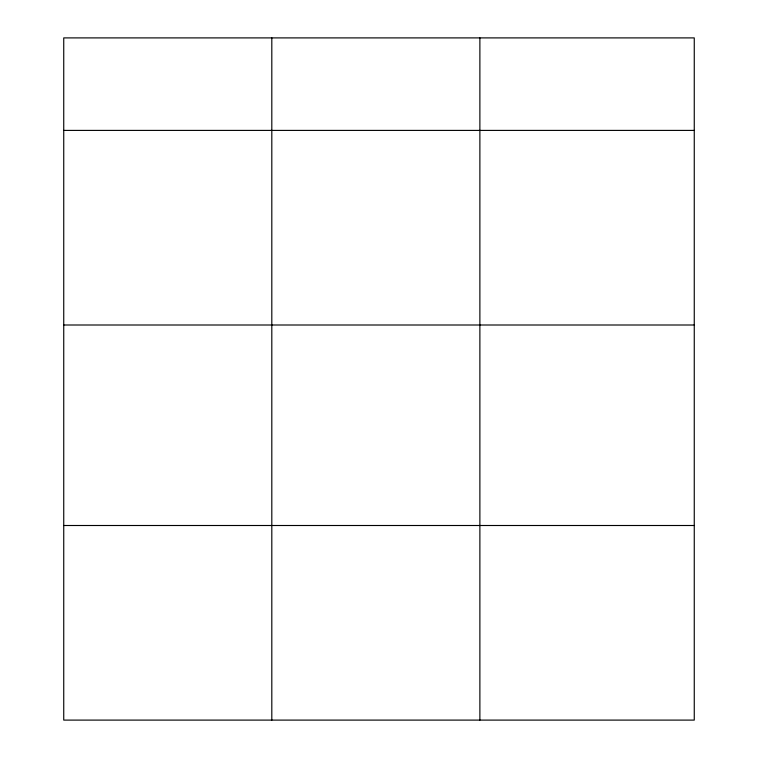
<?xml version="1.0" encoding="UTF-8"?>
<svg xmlns="http://www.w3.org/2000/svg" width="758" height="758" viewBox="0 0 758 758"><rect width="100%" height="100%" fill="white"/><g stroke="black" fill="none" stroke-linecap="round" stroke-linejoin="round"><path stroke-width="1.14" d="M694.262 325.002L694.262 37.9L63.738 37.9L63.738 720.1L694.262 720.1L694.262 325.002L63.738 325.002M63.738 130.404L694.262 130.404M63.738 525.502L694.262 525.502M479.88 37.9L479.88 720.1M271.809 37.9L271.809 720.1"/></g></svg>
